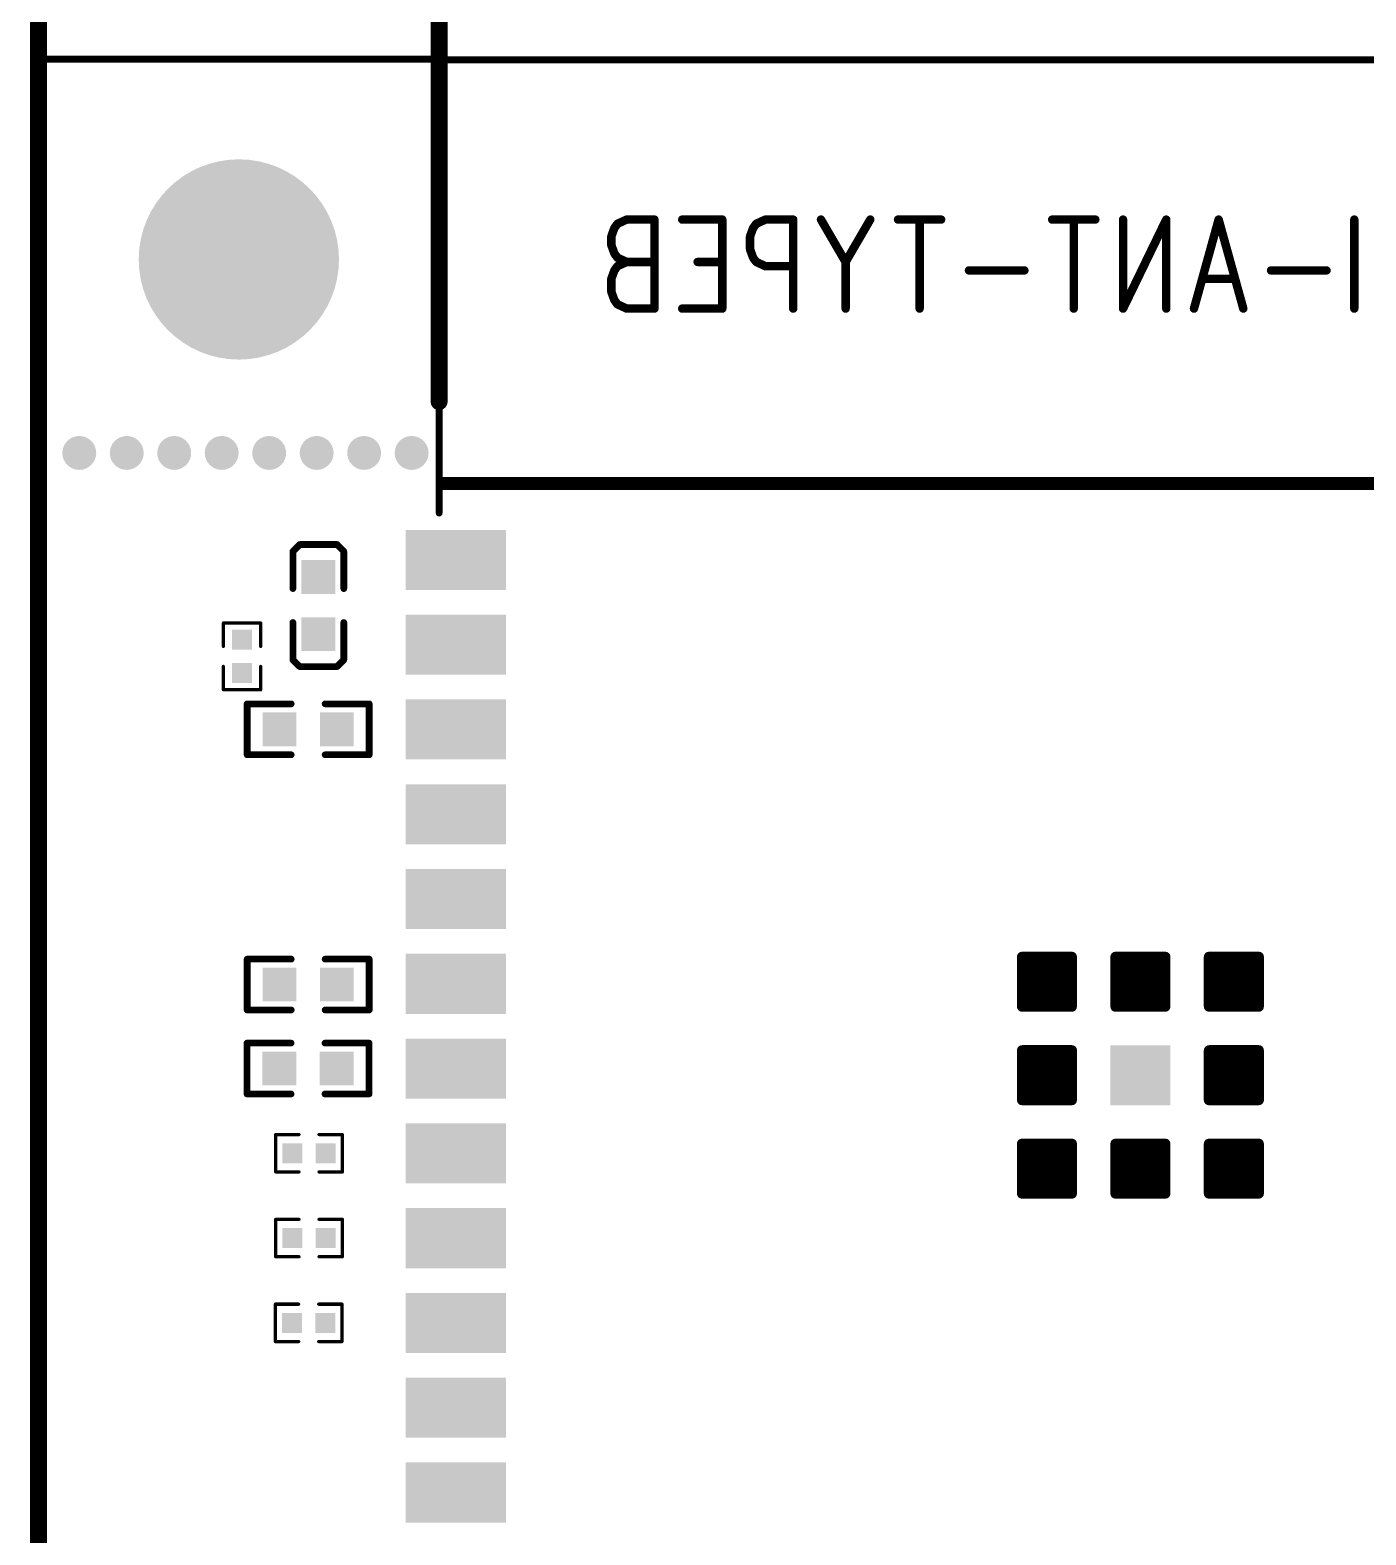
# Model space of a CAD drawing. Header units: millimetres. Extents: x 19.53 to 21.81, y 15.71 to 18.76.
# Drawn here: x 19.68 to 20.468, y 17.24 to 18.127 of the extents above; entities that cross this region are included whole.
import ezdxf

# ---------------------------------------------------------------- set-up
doc = ezdxf.new("R2010")
doc.units = ezdxf.units.MM
doc.layers.get('0').update_dxf_attribs({"linetype": 'CONTINUOUS', "lineweight": 0})
doc.layers.add('04_BOT_PHO', color=90, linetype='CONTINUOUS', lineweight=0)

# ---------------------------------------------------------------- blocks, each defined once
blk = doc.blocks.new('SQUARE_4')
blk.add_solid([(0.01, 0.01), (0.01, -0.01), (-0.01, 0.01), (-0.01, -0.01)])
blk = doc.blocks.new('ROUND_20')
h = blk.add_hatch(color=256)
edge = h.paths.add_edge_path(flags=0)
edge.add_arc((0, 0), 0.01, 0, 360)
blk = doc.blocks.new('RECTANGLE_22')
blk.add_solid([(0.02953, 0.01771), (0.02953, -0.01772), (-0.02953, 0.01771), (-0.02953, -0.01772)])
blk = doc.blocks.new('SQUARE_24')
blk.add_solid([(0.01771, 0.01771), (0.01771, -0.01772), (-0.01772, 0.01771), (-0.01772, -0.01772)])
blk = doc.blocks.new('SQUARE_25')
blk.add_solid([(0.0059, 0.0059), (0.0059, -0.00591), (-0.00591, 0.0059), (-0.00591, -0.00591)])
blk = doc.blocks.new('ROUND_35')
h = blk.add_hatch(color=256)
edge = h.paths.add_edge_path(flags=0)
edge.add_arc((0, 0), 0.05905, 0, 360)
blk = doc.blocks.new('ROUND_14')
h = blk.add_hatch(color=256)
edge = h.paths.add_edge_path(flags=0)
edge.add_arc((0, 0), 0.0005, 0, 360)
blk = doc.blocks.new('ROUND_5')
h = blk.add_hatch(color=256)
edge = h.paths.add_edge_path(flags=0)
edge.add_arc((0, 0), 0.005, 0, 360)
blk = doc.blocks.new('ROUND_11')
h = blk.add_hatch(color=256)
edge = h.paths.add_edge_path(flags=0)
edge.add_arc((0, 0), 0.0025, 0, 360)
blk = doc.blocks.new('ROUND_12')
h = blk.add_hatch(color=256)
edge = h.paths.add_edge_path(flags=0)
edge.add_arc((0, 0), 0.003, 0, 360)
blk = doc.blocks.new('ROUND_15')
h = blk.add_hatch(color=256)
edge = h.paths.add_edge_path(flags=0)
edge.add_arc((0, 0), 0.002, 0, 360)
blk = doc.blocks.new('ROUND_380')
h = blk.add_hatch(color=256)
edge = h.paths.add_edge_path(flags=0)
edge.add_arc((0, 0), 0.001, 0, 360)

msp = doc.modelspace()

# ---------------------------------------------------------------- linework, layer by layer
at = {"layer": '04_BOT_PHO', "lineweight": 211}
for points, const_width in [([(19.68504, 15.79803), (19.68504, 18.75003)], 0.01), ([(19.92126, 17.90827), (19.92126, 18.63253)], 0.01), ([(19.68504, 18.1063), (19.68504, 15.75197)], 0.004), ([(19.68504, 18.11024), (19.68507, 18.11024)], 0.001), ([(19.92126, 18.11024), (19.68898, 18.11024)], 0.004), ([(19.92126, 17.85827), (19.92126, 18.11024)], 0.004), ([(20.62992, 18.10984), (19.92126, 18.10984)], 0.004), ([(19.92126, 18.10984), (19.92126, 17.84252)], 0.004), ([(19.92126, 18.11024), (19.92129, 18.11024)], 0.001), ([(20.02644, 18.01316), (20.02462, 18.01066)], 0.005), ([(20.03189, 18.01566), (20.02644, 18.01316)], 0.005), ([(20.04826, 18.01566), (20.03189, 18.01566)], 0.005), ([(20.04826, 18.01566), (20.04826, 17.96316)], 0.005), ([(20.08826, 18.01566), (20.06462, 18.01566)], 0.005), ([(20.08826, 18.01566), (20.08826, 17.96316)], 0.005), ([(20.10826, 18.01316), (20.10644, 18.01066)], 0.005), ([(20.11371, 18.01566), (20.10826, 18.01316)], 0.005), ([(20.13008, 18.01566), (20.11371, 18.01566)], 0.005), ([(20.13008, 18.01566), (20.13008, 17.96316)], 0.005), ([(20.14644, 18.01566), (20.16098, 17.99066)], 0.005), ([(20.17553, 18.01566), (20.16098, 17.99066)], 0.005), ([(20.21735, 18.01566), (20.19189, 18.01566)], 0.005), ([(20.20462, 18.01566), (20.20462, 17.96316)], 0.005), ([(20.30826, 18.01566), (20.2828, 18.01566)], 0.005), ([(20.29553, 18.01566), (20.29553, 17.96316)], 0.005), ([(20.35008, 18.01566), (20.32462, 17.96316)], 0.005), ([(20.32462, 18.01566), (20.32462, 17.96316)], 0.005), ([(20.35008, 18.01566), (20.35008, 17.96316)], 0.005), ([(20.38098, 18.01566), (20.36644, 17.96316)], 0.005), ([(20.38098, 18.01566), (20.39553, 17.96316)], 0.005), ([(20.46098, 18.01566), (20.46098, 17.96316)], 0.005), ([(20.02462, 18.01066), (20.0228, 18.00566)], 0.005), ([(20.0228, 18.00566), (20.0228, 18.00066)], 0.005), ([(20.10644, 18.01066), (20.10462, 18.00566)], 0.005), ([(20.10462, 18.00566), (20.10462, 17.99816)], 0.005), ([(20.0228, 18.00066), (20.02462, 17.99566)], 0.005), ([(20.02462, 17.99566), (20.02644, 17.99316)], 0.005), ([(20.10462, 17.99816), (20.10644, 17.99316)], 0.005), ([(20.02644, 17.98816), (20.02462, 17.98566)], 0.005), ([(20.02644, 17.99316), (20.03189, 17.99066)], 0.005), ([(20.03189, 17.99066), (20.02644, 17.98816)], 0.005), ([(20.04826, 17.99066), (20.03189, 17.99066)], 0.005), ([(20.08826, 17.99066), (20.07371, 17.99066)], 0.005), ([(20.10644, 17.99316), (20.10826, 17.99066)], 0.005), ([(20.10826, 17.99066), (20.11371, 17.98816)], 0.005), ([(20.11371, 17.98816), (20.13008, 17.98816)], 0.005), ([(20.16098, 17.99066), (20.16098, 17.96316)], 0.005), ([(20.02462, 17.98566), (20.0228, 17.98066)], 0.005), ([(20.0228, 17.98066), (20.0228, 17.97316)], 0.005), ([(20.26644, 17.98566), (20.23371, 17.98566)], 0.005), ([(20.39008, 17.98066), (20.37189, 17.98066)], 0.005), ([(20.44462, 17.98566), (20.41189, 17.98566)], 0.005), ([(20.0228, 17.97316), (20.02462, 17.96816)], 0.005), ([(20.02462, 17.96816), (20.02644, 17.96566)], 0.005), ([(20.02644, 17.96566), (20.03189, 17.96316)], 0.005), ([(20.03189, 17.96316), (20.04826, 17.96316)], 0.005), ([(20.08826, 17.96316), (20.06462, 17.96316)], 0.005), ([(20.62992, 17.86181), (19.92126, 17.86181)], 0.004), ([(20.62992, 17.85827), (19.92126, 17.85827)], 0.004), ([(19.92126, 17.85827), (19.92129, 17.85827)], 0.001), ([(19.83917, 17.82403), (19.83504, 17.8199)], 0.004), ([(19.83504, 17.8199), (19.83504, 17.79803)], 0.004), ([(19.86105, 17.82403), (19.83917, 17.82403)], 0.004), ([(19.86504, 17.82003), (19.86105, 17.82403)], 0.004), ([(19.86504, 17.79803), (19.86504, 17.82003)], 0.004), ([(19.79402, 17.76394), (19.79402, 17.77772)], 0.002), ([(19.79402, 17.77772), (19.81606, 17.77772)], 0.002), ([(19.81606, 17.77772), (19.81606, 17.76394)], 0.002), ([(19.83504, 17.75603), (19.83504, 17.77803)], 0.004), ([(19.86504, 17.77803), (19.86504, 17.75603)], 0.004), ([(19.83904, 17.75203), (19.83504, 17.75603)], 0.004), ([(19.86504, 17.75603), (19.86104, 17.75203)], 0.004), ([(19.79402, 17.75213), (19.79402, 17.73835)], 0.002), ([(19.81606, 17.73835), (19.81606, 17.75213)], 0.002), ([(19.86104, 17.75203), (19.83904, 17.75203)], 0.004), ([(19.79402, 17.73835), (19.81606, 17.73835)], 0.002), ([(19.83404, 17.73003), (19.80804, 17.73003)], 0.004), ([(19.80804, 17.73003), (19.80804, 17.70003)], 0.004), ([(19.85404, 17.73003), (19.88004, 17.73003)], 0.004), ([(19.88004, 17.73003), (19.88004, 17.70003)], 0.004), ([(19.80804, 17.70003), (19.83404, 17.70003)], 0.004), ([(19.88004, 17.70003), (19.85404, 17.70003)], 0.004), ([(19.83404, 17.57953), (19.80804, 17.57953)], 0.004), ([(19.80804, 17.57953), (19.80804, 17.54953)], 0.004), ([(19.85404, 17.57953), (19.88004, 17.57953)], 0.004), ([(19.88004, 17.57953), (19.88004, 17.54953)], 0.004), ([(20.26501, 17.5809), (20.29444, 17.5809)], 0.006), ([(20.26501, 17.55146), (20.26501, 17.5809)], 0.006), ([(20.26692, 17.55146), (20.26692, 17.5809)], 0.006), ([(20.26992, 17.55146), (20.26992, 17.5809)], 0.006), ([(20.27292, 17.55146), (20.27292, 17.5809)], 0.006), ([(20.27592, 17.55146), (20.27592, 17.5809)], 0.006), ([(20.27892, 17.55146), (20.27892, 17.5809)], 0.006), ([(20.28192, 17.55146), (20.28192, 17.5809)], 0.006), ([(20.28492, 17.55146), (20.28492, 17.5809)], 0.006), ([(20.28792, 17.55146), (20.28792, 17.5809)], 0.006), ([(20.29092, 17.55146), (20.29092, 17.5809)], 0.006), ([(20.29392, 17.55146), (20.29392, 17.5809)], 0.006), ([(20.29444, 17.5809), (20.29444, 17.55146)], 0.006), ([(20.32012, 17.5809), (20.34956, 17.5809)], 0.006), ([(20.32012, 17.55146), (20.32012, 17.5809)], 0.006), ([(20.32092, 17.55146), (20.32092, 17.5809)], 0.006), ([(20.32392, 17.55146), (20.32392, 17.5809)], 0.006), ([(20.32692, 17.55146), (20.32692, 17.5809)], 0.006), ([(20.32992, 17.55146), (20.32992, 17.5809)], 0.006), ([(20.33292, 17.55146), (20.33292, 17.5809)], 0.006), ([(20.33592, 17.55146), (20.33592, 17.5809)], 0.006), ([(20.33892, 17.55146), (20.33892, 17.5809)], 0.006), ([(20.34192, 17.55146), (20.34192, 17.5809)], 0.006), ([(20.34492, 17.55146), (20.34492, 17.5809)], 0.006), ([(20.34792, 17.55146), (20.34792, 17.5809)], 0.006), ([(20.34956, 17.5809), (20.34956, 17.55146)], 0.006), ([(20.37524, 17.5809), (20.40468, 17.5809)], 0.006), ([(20.37524, 17.55146), (20.37524, 17.5809)], 0.006), ([(20.37792, 17.55146), (20.37792, 17.5809)], 0.006), ([(20.38092, 17.55146), (20.38092, 17.5809)], 0.006), ([(20.38392, 17.55146), (20.38392, 17.5809)], 0.006), ([(20.38692, 17.55146), (20.38692, 17.5809)], 0.006), ([(20.38992, 17.55146), (20.38992, 17.5809)], 0.006), ([(20.39292, 17.55146), (20.39292, 17.5809)], 0.006), ([(20.39592, 17.55146), (20.39592, 17.5809)], 0.006), ([(20.39892, 17.55146), (20.39892, 17.5809)], 0.006), ([(20.40192, 17.55146), (20.40192, 17.5809)], 0.006), ([(20.40468, 17.5809), (20.40468, 17.55146)], 0.006), ([(20.29444, 17.55146), (20.26501, 17.55146)], 0.006), ([(20.34956, 17.55146), (20.32012, 17.55146)], 0.006), ([(20.40468, 17.55146), (20.37524, 17.55146)], 0.006), ([(19.80804, 17.54953), (19.83404, 17.54953)], 0.004), ([(19.88004, 17.54953), (19.85404, 17.54953)], 0.004), ([(19.83396, 17.53), (19.80796, 17.53)], 0.004), ([(19.80796, 17.53), (19.80796, 17.5)], 0.004), ([(19.85396, 17.53), (19.87996, 17.53)], 0.004), ([(19.87996, 17.53), (19.87996, 17.5)], 0.004), ([(20.26501, 17.52578), (20.29444, 17.52578)], 0.006), ([(20.26501, 17.49634), (20.26501, 17.52578)], 0.006), ([(20.26692, 17.49634), (20.26692, 17.52578)], 0.006), ([(20.26992, 17.49634), (20.26992, 17.52578)], 0.006), ([(20.27292, 17.49634), (20.27292, 17.52578)], 0.006), ([(20.27592, 17.49634), (20.27592, 17.52578)], 0.006), ([(20.27892, 17.49634), (20.27892, 17.52578)], 0.006), ([(20.28192, 17.49634), (20.28192, 17.52578)], 0.006), ([(20.28492, 17.49634), (20.28492, 17.52578)], 0.006), ([(20.28792, 17.49634), (20.28792, 17.52578)], 0.006), ([(20.29092, 17.49634), (20.29092, 17.52578)], 0.006), ([(20.29392, 17.49634), (20.29392, 17.52578)], 0.006), ([(20.29444, 17.52578), (20.29444, 17.49634)], 0.006), ([(20.37524, 17.52578), (20.40468, 17.52578)], 0.006), ([(20.37524, 17.49634), (20.37524, 17.52578)], 0.006), ([(20.37792, 17.49634), (20.37792, 17.52578)], 0.006), ([(20.38092, 17.49634), (20.38092, 17.52578)], 0.006), ([(20.38392, 17.49634), (20.38392, 17.52578)], 0.006), ([(20.38692, 17.49634), (20.38692, 17.52578)], 0.006), ([(20.38992, 17.49634), (20.38992, 17.52578)], 0.006), ([(20.39292, 17.49634), (20.39292, 17.52578)], 0.006), ([(20.39592, 17.49634), (20.39592, 17.52578)], 0.006), ([(20.39892, 17.49634), (20.39892, 17.52578)], 0.006), ([(20.40192, 17.49634), (20.40192, 17.52578)], 0.006), ([(20.40468, 17.52578), (20.40468, 17.49634)], 0.006), ([(19.80796, 17.5), (19.83396, 17.5)], 0.004), ([(19.87996, 17.5), (19.85396, 17.5)], 0.004), ([(20.29444, 17.49634), (20.26501, 17.49634)], 0.006), ([(20.40468, 17.49634), (20.37524, 17.49634)], 0.006), ([(19.83863, 17.47606), (19.82485, 17.47606)], 0.002), ([(19.82485, 17.47606), (19.82485, 17.45401)], 0.002), ([(19.85044, 17.47606), (19.86422, 17.47606)], 0.002), ([(19.86422, 17.47606), (19.86422, 17.45401)], 0.002), ([(20.26501, 17.47066), (20.29444, 17.47066)], 0.006), ([(20.26501, 17.44123), (20.26501, 17.47066)], 0.006), ([(20.26692, 17.44123), (20.26692, 17.47066)], 0.006), ([(20.26992, 17.44123), (20.26992, 17.47066)], 0.006), ([(20.27292, 17.44123), (20.27292, 17.47066)], 0.006), ([(20.27592, 17.44123), (20.27592, 17.47066)], 0.006), ([(20.27892, 17.44123), (20.27892, 17.47066)], 0.006), ([(20.28192, 17.44123), (20.28192, 17.47066)], 0.006), ([(20.28492, 17.44123), (20.28492, 17.47066)], 0.006), ([(20.28792, 17.44123), (20.28792, 17.47066)], 0.006), ([(20.29092, 17.44123), (20.29092, 17.47066)], 0.006), ([(20.29392, 17.44123), (20.29392, 17.47066)], 0.006), ([(20.29444, 17.47066), (20.29444, 17.44123)], 0.006), ([(20.32012, 17.47066), (20.34956, 17.47066)], 0.006), ([(20.32012, 17.44123), (20.32012, 17.47066)], 0.006), ([(20.32092, 17.44123), (20.32092, 17.47066)], 0.006), ([(20.32392, 17.44123), (20.32392, 17.47066)], 0.006), ([(20.32692, 17.44123), (20.32692, 17.47066)], 0.006), ([(20.32992, 17.44123), (20.32992, 17.47066)], 0.006), ([(20.33292, 17.44123), (20.33292, 17.47066)], 0.006), ([(20.33592, 17.44123), (20.33592, 17.47066)], 0.006), ([(20.33892, 17.44123), (20.33892, 17.47066)], 0.006), ([(20.34192, 17.44123), (20.34192, 17.47066)], 0.006), ([(20.34492, 17.44123), (20.34492, 17.47066)], 0.006), ([(20.34792, 17.44123), (20.34792, 17.47066)], 0.006), ([(20.34956, 17.47066), (20.34956, 17.44123)], 0.006), ([(20.37524, 17.47066), (20.40468, 17.47066)], 0.006), ([(20.37524, 17.44123), (20.37524, 17.47066)], 0.006), ([(20.37792, 17.44123), (20.37792, 17.47066)], 0.006), ([(20.38092, 17.44123), (20.38092, 17.47066)], 0.006), ([(20.38392, 17.44123), (20.38392, 17.47066)], 0.006), ([(20.38692, 17.44123), (20.38692, 17.47066)], 0.006), ([(20.38992, 17.44123), (20.38992, 17.47066)], 0.006), ([(20.39292, 17.44123), (20.39292, 17.47066)], 0.006), ([(20.39592, 17.44123), (20.39592, 17.47066)], 0.006), ([(20.39892, 17.44123), (20.39892, 17.47066)], 0.006), ([(20.40192, 17.44123), (20.40192, 17.47066)], 0.006), ([(20.40468, 17.47066), (20.40468, 17.44123)], 0.006), ([(19.82485, 17.45401), (19.83863, 17.45401)], 0.002), ([(19.86422, 17.45401), (19.85044, 17.45401)], 0.002), ([(20.29444, 17.44123), (20.26501, 17.44123)], 0.006), ([(20.34956, 17.44123), (20.32012, 17.44123)], 0.006), ([(20.40468, 17.44123), (20.37524, 17.44123)], 0.006), ([(19.83863, 17.42606), (19.82485, 17.42606)], 0.002), ([(19.82485, 17.42606), (19.82485, 17.40401)], 0.002), ([(19.85044, 17.42606), (19.86422, 17.42606)], 0.002), ([(19.86422, 17.42606), (19.86422, 17.40401)], 0.002), ([(19.82485, 17.40401), (19.83863, 17.40401)], 0.002), ([(19.86422, 17.40401), (19.85044, 17.40401)], 0.002), ([(19.83843, 17.37604), (19.82465, 17.37604)], 0.002), ([(19.82465, 17.37604), (19.82465, 17.35399)], 0.002), ([(19.85024, 17.37604), (19.86402, 17.37604)], 0.002), ([(19.86402, 17.37604), (19.86402, 17.35399)], 0.002), ([(19.82465, 17.35399), (19.83843, 17.35399)], 0.002), ([(19.86402, 17.35399), (19.85024, 17.35399)], 0.002)]:
    msp.add_lwpolyline(points, dxfattribs=dict(at, const_width=const_width))
at = {"layer": '04_BOT_PHO', "lineweight": 211, "const_width": 0.004}
msp.add_lwpolyline([(19.68898, 18.11024, 0.414214), (19.68504, 18.1063)], format="xyb", dxfattribs=at)

# ---------------------------------------------------------------- block references
at = {"layer": '04_BOT_PHO'}
for name, p in [('ROUND_15', (19.68504, 18.1063)), ('ROUND_15', (19.68504, 18.1063)), ('ROUND_14', (19.68504, 18.11024)), ('ROUND_14', (19.68507, 18.11024)), ('ROUND_15', (19.68898, 18.11024)), ('ROUND_15', (19.68898, 18.11024)), ('ROUND_15', (19.92126, 18.11024)), ('ROUND_15', (19.92126, 18.10984)), ('ROUND_14', (19.92126, 18.11024)), ('ROUND_14', (19.92129, 18.11024)), ('ROUND_35', (19.80315, 17.99213)), ('ROUND_11', (20.02644, 18.01316)), ('ROUND_11', (20.03189, 18.01566)), ('ROUND_11', (20.04826, 18.01566)), ('ROUND_11', (20.04826, 18.01566)), ('ROUND_11', (20.06462, 18.01566)), ('ROUND_11', (20.08826, 18.01566)), ('ROUND_11', (20.08826, 18.01566)), ('ROUND_11', (20.10826, 18.01316)), ('ROUND_11', (20.11371, 18.01566)), ('ROUND_11', (20.13008, 18.01566)), ('ROUND_11', (20.13008, 18.01566)), ('ROUND_11', (20.14644, 18.01566)), ('ROUND_11', (20.17553, 18.01566)), ('ROUND_11', (20.19189, 18.01566)), ('ROUND_11', (20.20462, 18.01566)), ('ROUND_11', (20.21735, 18.01566)), ('ROUND_11', (20.2828, 18.01566)), ('ROUND_11', (20.29553, 18.01566)), ('ROUND_11', (20.30826, 18.01566)), ('ROUND_11', (20.32462, 18.01566)), ('ROUND_11', (20.35008, 18.01566)), ('ROUND_11', (20.35008, 18.01566)), ('ROUND_11', (20.38098, 18.01566)), ('ROUND_11', (20.38098, 18.01566)), ('ROUND_11', (20.46098, 18.01566)), ('ROUND_11', (20.0228, 18.00566)), ('ROUND_11', (20.02462, 18.01066)), ('ROUND_11', (20.10462, 18.00566)), ('ROUND_11', (20.10644, 18.01066)), ('ROUND_11', (20.0228, 18.00066)), ('ROUND_11', (20.02462, 17.99566)), ('ROUND_11', (20.10462, 17.99816)), ('ROUND_11', (20.02644, 17.99316)), ('ROUND_11', (20.02644, 17.98816)), ('ROUND_11', (20.03189, 17.99066)), ('ROUND_11', (20.03189, 17.99066)), ('ROUND_11', (20.04826, 17.99066)), ('ROUND_11', (20.07371, 17.99066)), ('ROUND_11', (20.08826, 17.99066)), ('ROUND_11', (20.10644, 17.99316)), ('ROUND_11', (20.10826, 17.99066)), ('ROUND_11', (20.11371, 17.98816)), ('ROUND_11', (20.13008, 17.98816)), ('ROUND_11', (20.16098, 17.99066)), ('ROUND_11', (20.16098, 17.99066)), ('ROUND_11', (20.0228, 17.98066)), ('ROUND_11', (20.02462, 17.98566)), ('ROUND_11', (20.23371, 17.98566)), ('ROUND_11', (20.26644, 17.98566)), ('ROUND_11', (20.37189, 17.98066)), ('ROUND_11', (20.39008, 17.98066)), ('ROUND_11', (20.41189, 17.98566)), ('ROUND_11', (20.44462, 17.98566)), ('ROUND_11', (20.0228, 17.97316)), ('ROUND_11', (20.02462, 17.96816)), ('ROUND_11', (20.02644, 17.96566)), ('ROUND_11', (20.03189, 17.96316)), ('ROUND_11', (20.04826, 17.96316)), ('ROUND_11', (20.04826, 17.96316)), ('ROUND_11', (20.06462, 17.96316)), ('ROUND_11', (20.08826, 17.96316)), ('ROUND_11', (20.08826, 17.96316)), ('ROUND_11', (20.13008, 17.96316)), ('ROUND_11', (20.16098, 17.96316)), ('ROUND_11', (20.20462, 17.96316)), ('ROUND_11', (20.29553, 17.96316)), ('ROUND_11', (20.32462, 17.96316)), ('ROUND_11', (20.32462, 17.96316)), ('ROUND_11', (20.35008, 17.96316)), ('ROUND_11', (20.36644, 17.96316)), ('ROUND_11', (20.39553, 17.96316)), ('ROUND_11', (20.46098, 17.96316)), ('ROUND_5', (19.92126, 17.90827)), ('ROUND_20', (19.70904, 17.87803)), ('ROUND_20', (19.73704, 17.87803)), ('ROUND_20', (19.76504, 17.87803)), ('ROUND_20', (19.79304, 17.87803)), ('ROUND_20', (19.82104, 17.87803)), ('ROUND_20', (19.84904, 17.87803)), ('ROUND_20', (19.87704, 17.87803)), ('ROUND_20', (19.90504, 17.87803)), ('ROUND_15', (19.92126, 17.86181)), ('ROUND_15', (19.92126, 17.85827)), ('ROUND_14', (19.92126, 17.85827)), ('ROUND_14', (19.92129, 17.85827)), ('ROUND_15', (19.92126, 17.84252)), ('RECTANGLE_22', (19.9311, 17.81496)), ('ROUND_15', (19.83504, 17.8199)), ('ROUND_15', (19.83917, 17.82403)), ('ROUND_15', (19.86105, 17.82403)), ('ROUND_15', (19.86504, 17.82003)), ('SQUARE_4', (19.85004, 17.80492)), ('ROUND_15', (19.83504, 17.79803)), ('ROUND_15', (19.86504, 17.79803)), ('ROUND_380', (19.79402, 17.77772)), ('ROUND_380', (19.81606, 17.77772)), ('ROUND_15', (19.83504, 17.77803)), ('SQUARE_4', (19.85004, 17.77114)), ('ROUND_15', (19.86504, 17.77803)), ('RECTANGLE_22', (19.9311, 17.76496)), ('SQUARE_25', (19.80504, 17.76787)), ('ROUND_380', (19.79402, 17.76394)), ('ROUND_380', (19.81606, 17.76394)), ('ROUND_15', (19.83504, 17.75603)), ('ROUND_15', (19.86504, 17.75603)), ('ROUND_380', (19.79402, 17.75213)), ('SQUARE_25', (19.80504, 17.74819)), ('ROUND_380', (19.81606, 17.75213)), ('ROUND_15', (19.83904, 17.75203)), ('ROUND_15', (19.86104, 17.75203)), ('ROUND_380', (19.79402, 17.73835)), ('ROUND_15', (19.80804, 17.73003)), ('ROUND_380', (19.81606, 17.73835)), ('ROUND_15', (19.83404, 17.73003)), ('ROUND_15', (19.85404, 17.73003)), ('ROUND_15', (19.88004, 17.73003)), ('RECTANGLE_22', (19.9311, 17.71496)), ('SQUARE_4', (19.82715, 17.71503)), ('SQUARE_4', (19.86093, 17.71503)), ('ROUND_15', (19.80804, 17.70003)), ('ROUND_15', (19.83404, 17.70003)), ('ROUND_15', (19.85404, 17.70003)), ('ROUND_15', (19.88004, 17.70003)), ('RECTANGLE_22', (19.9311, 17.66496)), ('RECTANGLE_22', (19.9311, 17.61496)), ('ROUND_15', (19.80804, 17.57953)), ('ROUND_15', (19.83404, 17.57953)), ('ROUND_15', (19.85404, 17.57953)), ('ROUND_15', (19.88004, 17.57953)), ('RECTANGLE_22', (19.9311, 17.56496)), ('ROUND_12', (20.26501, 17.5809)), ('ROUND_12', (20.26501, 17.5809)), ('ROUND_12', (20.26692, 17.5809)), ('ROUND_12', (20.26992, 17.5809)), ('ROUND_12', (20.27292, 17.5809)), ('ROUND_12', (20.27592, 17.5809)), ('ROUND_12', (20.27892, 17.5809)), ('ROUND_12', (20.28192, 17.5809)), ('ROUND_12', (20.28492, 17.5809)), ('ROUND_12', (20.28792, 17.5809)), ('ROUND_12', (20.29092, 17.5809)), ('ROUND_12', (20.29392, 17.5809)), ('ROUND_12', (20.29444, 17.5809)), ('ROUND_12', (20.32012, 17.5809)), ('ROUND_12', (20.32012, 17.5809)), ('ROUND_12', (20.32092, 17.5809)), ('ROUND_12', (20.32392, 17.5809)), ('ROUND_12', (20.32692, 17.5809)), ('ROUND_12', (20.32992, 17.5809)), ('ROUND_12', (20.33292, 17.5809)), ('ROUND_12', (20.33592, 17.5809)), ('ROUND_12', (20.33892, 17.5809)), ('ROUND_12', (20.34192, 17.5809)), ('ROUND_12', (20.34492, 17.5809)), ('ROUND_12', (20.34792, 17.5809)), ('ROUND_12', (20.34956, 17.5809)), ('ROUND_12', (20.37524, 17.5809)), ('ROUND_12', (20.37524, 17.5809)), ('ROUND_12', (20.37792, 17.5809)), ('ROUND_12', (20.38092, 17.5809)), ('ROUND_12', (20.38392, 17.5809)), ('ROUND_12', (20.38692, 17.5809)), ('ROUND_12', (20.38992, 17.5809)), ('ROUND_12', (20.39292, 17.5809)), ('ROUND_12', (20.39592, 17.5809)), ('ROUND_12', (20.39892, 17.5809)), ('ROUND_12', (20.40192, 17.5809)), ('ROUND_12', (20.40468, 17.5809)), ('SQUARE_4', (19.82715, 17.56453)), ('SQUARE_4', (19.86093, 17.56453)), ('ROUND_12', (20.26501, 17.55146)), ('ROUND_12', (20.26692, 17.55146)), ('ROUND_12', (20.26992, 17.55146)), ('ROUND_12', (20.27292, 17.55146)), ('ROUND_12', (20.27592, 17.55146)), ('ROUND_12', (20.27892, 17.55146)), ('ROUND_12', (20.28192, 17.55146)), ('ROUND_12', (20.28492, 17.55146)), ('ROUND_12', (20.28792, 17.55146)), ('ROUND_12', (20.29092, 17.55146)), ('ROUND_12', (20.29392, 17.55146)), ('ROUND_12', (20.29444, 17.55146)), ('ROUND_12', (20.32012, 17.55146)), ('ROUND_12', (20.32092, 17.55146)), ('ROUND_12', (20.32392, 17.55146)), ('ROUND_12', (20.32692, 17.55146)), ('ROUND_12', (20.32992, 17.55146)), ('ROUND_12', (20.33292, 17.55146)), ('ROUND_12', (20.33592, 17.55146)), ('ROUND_12', (20.33892, 17.55146)), ('ROUND_12', (20.34192, 17.55146)), ('ROUND_12', (20.34492, 17.55146)), ('ROUND_12', (20.34792, 17.55146)), ('ROUND_12', (20.34956, 17.55146)), ('ROUND_12', (20.37524, 17.55146)), ('ROUND_12', (20.37792, 17.55146)), ('ROUND_12', (20.38092, 17.55146)), ('ROUND_12', (20.38392, 17.55146)), ('ROUND_12', (20.38692, 17.55146)), ('ROUND_12', (20.38992, 17.55146)), ('ROUND_12', (20.39292, 17.55146)), ('ROUND_12', (20.39592, 17.55146)), ('ROUND_12', (20.39892, 17.55146)), ('ROUND_12', (20.40192, 17.55146)), ('ROUND_12', (20.40468, 17.55146)), ('ROUND_15', (19.80804, 17.54953)), ('ROUND_15', (19.83404, 17.54953)), ('ROUND_15', (19.85404, 17.54953)), ('ROUND_15', (19.88004, 17.54953)), ('ROUND_15', (19.80796, 17.53)), ('ROUND_15', (19.83396, 17.53)), ('ROUND_15', (19.85396, 17.53)), ('ROUND_15', (19.87996, 17.53)), ('RECTANGLE_22', (19.9311, 17.51496)), ('ROUND_12', (20.26501, 17.52578)), ('ROUND_12', (20.26501, 17.52578)), ('ROUND_12', (20.26692, 17.52578)), ('ROUND_12', (20.26992, 17.52578)), ('ROUND_12', (20.27292, 17.52578)), ('ROUND_12', (20.27592, 17.52578)), ('ROUND_12', (20.27892, 17.52578)), ('ROUND_12', (20.28192, 17.52578)), ('ROUND_12', (20.28492, 17.52578)), ('ROUND_12', (20.28792, 17.52578)), ('ROUND_12', (20.29092, 17.52578)), ('ROUND_12', (20.29392, 17.52578)), ('ROUND_12', (20.29444, 17.52578)), ('SQUARE_24', (20.33484, 17.51106)), ('ROUND_12', (20.37524, 17.52578)), ('ROUND_12', (20.37524, 17.52578)), ('ROUND_12', (20.37792, 17.52578)), ('ROUND_12', (20.38092, 17.52578)), ('ROUND_12', (20.38392, 17.52578)), ('ROUND_12', (20.38692, 17.52578)), ('ROUND_12', (20.38992, 17.52578)), ('ROUND_12', (20.39292, 17.52578)), ('ROUND_12', (20.39592, 17.52578)), ('ROUND_12', (20.39892, 17.52578)), ('ROUND_12', (20.40192, 17.52578)), ('ROUND_12', (20.40468, 17.52578)), ('SQUARE_4', (19.82707, 17.515)), ('SQUARE_4', (19.86085, 17.515)), ('ROUND_15', (19.80796, 17.5)), ('ROUND_15', (19.83396, 17.5)), ('ROUND_15', (19.85396, 17.5)), ('ROUND_15', (19.87996, 17.5)), ('ROUND_12', (20.26501, 17.49634)), ('ROUND_12', (20.26692, 17.49634)), ('ROUND_12', (20.26992, 17.49634)), ('ROUND_12', (20.27292, 17.49634)), ('ROUND_12', (20.27592, 17.49634)), ('ROUND_12', (20.27892, 17.49634)), ('ROUND_12', (20.28192, 17.49634)), ('ROUND_12', (20.28492, 17.49634)), ('ROUND_12', (20.28792, 17.49634)), ('ROUND_12', (20.29092, 17.49634)), ('ROUND_12', (20.29392, 17.49634)), ('ROUND_12', (20.29444, 17.49634)), ('ROUND_12', (20.37524, 17.49634)), ('ROUND_12', (20.37792, 17.49634)), ('ROUND_12', (20.38092, 17.49634)), ('ROUND_12', (20.38392, 17.49634)), ('ROUND_12', (20.38692, 17.49634)), ('ROUND_12', (20.38992, 17.49634)), ('ROUND_12', (20.39292, 17.49634)), ('ROUND_12', (20.39592, 17.49634)), ('ROUND_12', (20.39892, 17.49634)), ('ROUND_12', (20.40192, 17.49634)), ('ROUND_12', (20.40468, 17.49634)), ('RECTANGLE_22', (19.9311, 17.46496)), ('ROUND_380', (19.82485, 17.47606)), ('ROUND_380', (19.83863, 17.47606)), ('ROUND_380', (19.85044, 17.47606)), ('ROUND_380', (19.86422, 17.47606)), ('ROUND_12', (20.26501, 17.47066)), ('ROUND_12', (20.26501, 17.47066)), ('ROUND_12', (20.26692, 17.47066)), ('ROUND_12', (20.26992, 17.47066)), ('ROUND_12', (20.27292, 17.47066)), ('ROUND_12', (20.27592, 17.47066)), ('ROUND_12', (20.27892, 17.47066)), ('ROUND_12', (20.28192, 17.47066)), ('ROUND_12', (20.28492, 17.47066)), ('ROUND_12', (20.28792, 17.47066)), ('ROUND_12', (20.29092, 17.47066)), ('ROUND_12', (20.29392, 17.47066)), ('ROUND_12', (20.29444, 17.47066)), ('ROUND_12', (20.32012, 17.47066)), ('ROUND_12', (20.32012, 17.47066)), ('ROUND_12', (20.32092, 17.47066)), ('ROUND_12', (20.32392, 17.47066)), ('ROUND_12', (20.32692, 17.47066)), ('ROUND_12', (20.32992, 17.47066)), ('ROUND_12', (20.33292, 17.47066)), ('ROUND_12', (20.33592, 17.47066)), ('ROUND_12', (20.33892, 17.47066)), ('ROUND_12', (20.34192, 17.47066)), ('ROUND_12', (20.34492, 17.47066)), ('ROUND_12', (20.34792, 17.47066)), ('ROUND_12', (20.34956, 17.47066)), ('ROUND_12', (20.37524, 17.47066)), ('ROUND_12', (20.37524, 17.47066)), ('ROUND_12', (20.37792, 17.47066)), ('ROUND_12', (20.38092, 17.47066)), ('ROUND_12', (20.38392, 17.47066)), ('ROUND_12', (20.38692, 17.47066)), ('ROUND_12', (20.38992, 17.47066)), ('ROUND_12', (20.39292, 17.47066)), ('ROUND_12', (20.39592, 17.47066)), ('ROUND_12', (20.39892, 17.47066)), ('ROUND_12', (20.40192, 17.47066)), ('ROUND_12', (20.40468, 17.47066)), ('SQUARE_25', (19.8347, 17.46503)), ('SQUARE_25', (19.85438, 17.46503)), ('ROUND_380', (19.82485, 17.45401)), ('ROUND_380', (19.83863, 17.45401)), ('ROUND_380', (19.85044, 17.45401)), ('ROUND_380', (19.86422, 17.45401)), ('ROUND_12', (20.26501, 17.44123)), ('ROUND_12', (20.26692, 17.44123)), ('ROUND_12', (20.26992, 17.44123)), ('ROUND_12', (20.27292, 17.44123)), ('ROUND_12', (20.27592, 17.44123)), ('ROUND_12', (20.27892, 17.44123)), ('ROUND_12', (20.28192, 17.44123)), ('ROUND_12', (20.28492, 17.44123)), ('ROUND_12', (20.28792, 17.44123)), ('ROUND_12', (20.29092, 17.44123)), ('ROUND_12', (20.29392, 17.44123)), ('ROUND_12', (20.29444, 17.44123)), ('ROUND_12', (20.32012, 17.44123)), ('ROUND_12', (20.32092, 17.44123)), ('ROUND_12', (20.32392, 17.44123)), ('ROUND_12', (20.32692, 17.44123)), ('ROUND_12', (20.32992, 17.44123)), ('ROUND_12', (20.33292, 17.44123)), ('ROUND_12', (20.33592, 17.44123)), ('ROUND_12', (20.33892, 17.44123)), ('ROUND_12', (20.34192, 17.44123)), ('ROUND_12', (20.34492, 17.44123)), ('ROUND_12', (20.34792, 17.44123)), ('ROUND_12', (20.34956, 17.44123)), ('ROUND_12', (20.37524, 17.44123)), ('ROUND_12', (20.37792, 17.44123)), ('ROUND_12', (20.38092, 17.44123)), ('ROUND_12', (20.38392, 17.44123)), ('ROUND_12', (20.38692, 17.44123)), ('ROUND_12', (20.38992, 17.44123)), ('ROUND_12', (20.39292, 17.44123)), ('ROUND_12', (20.39592, 17.44123)), ('ROUND_12', (20.39892, 17.44123)), ('ROUND_12', (20.40192, 17.44123)), ('ROUND_12', (20.40468, 17.44123)), ('RECTANGLE_22', (19.9311, 17.41496)), ('ROUND_380', (19.82485, 17.42606)), ('SQUARE_25', (19.8347, 17.41503)), ('ROUND_380', (19.83863, 17.42606)), ('SQUARE_25', (19.85438, 17.41503)), ('ROUND_380', (19.85044, 17.42606)), ('ROUND_380', (19.86422, 17.42606)), ('ROUND_380', (19.82485, 17.40401)), ('ROUND_380', (19.83863, 17.40401)), ('ROUND_380', (19.85044, 17.40401)), ('ROUND_380', (19.86422, 17.40401)), ('ROUND_380', (19.82465, 17.37604)), ('ROUND_380', (19.83843, 17.37604)), ('ROUND_380', (19.85024, 17.37604)), ('ROUND_380', (19.86402, 17.37604)), ('RECTANGLE_22', (19.9311, 17.36496)), ('SQUARE_25', (19.8345, 17.36502)), ('SQUARE_25', (19.85418, 17.36502)), ('ROUND_380', (19.82465, 17.35399)), ('ROUND_380', (19.83843, 17.35399)), ('ROUND_380', (19.85024, 17.35399)), ('ROUND_380', (19.86402, 17.35399)), ('RECTANGLE_22', (19.9311, 17.31496)), ('RECTANGLE_22', (19.9311, 17.26496))]:
    msp.add_blockref(name, p, dxfattribs=at)

doc.saveas('drawing.dxf')
